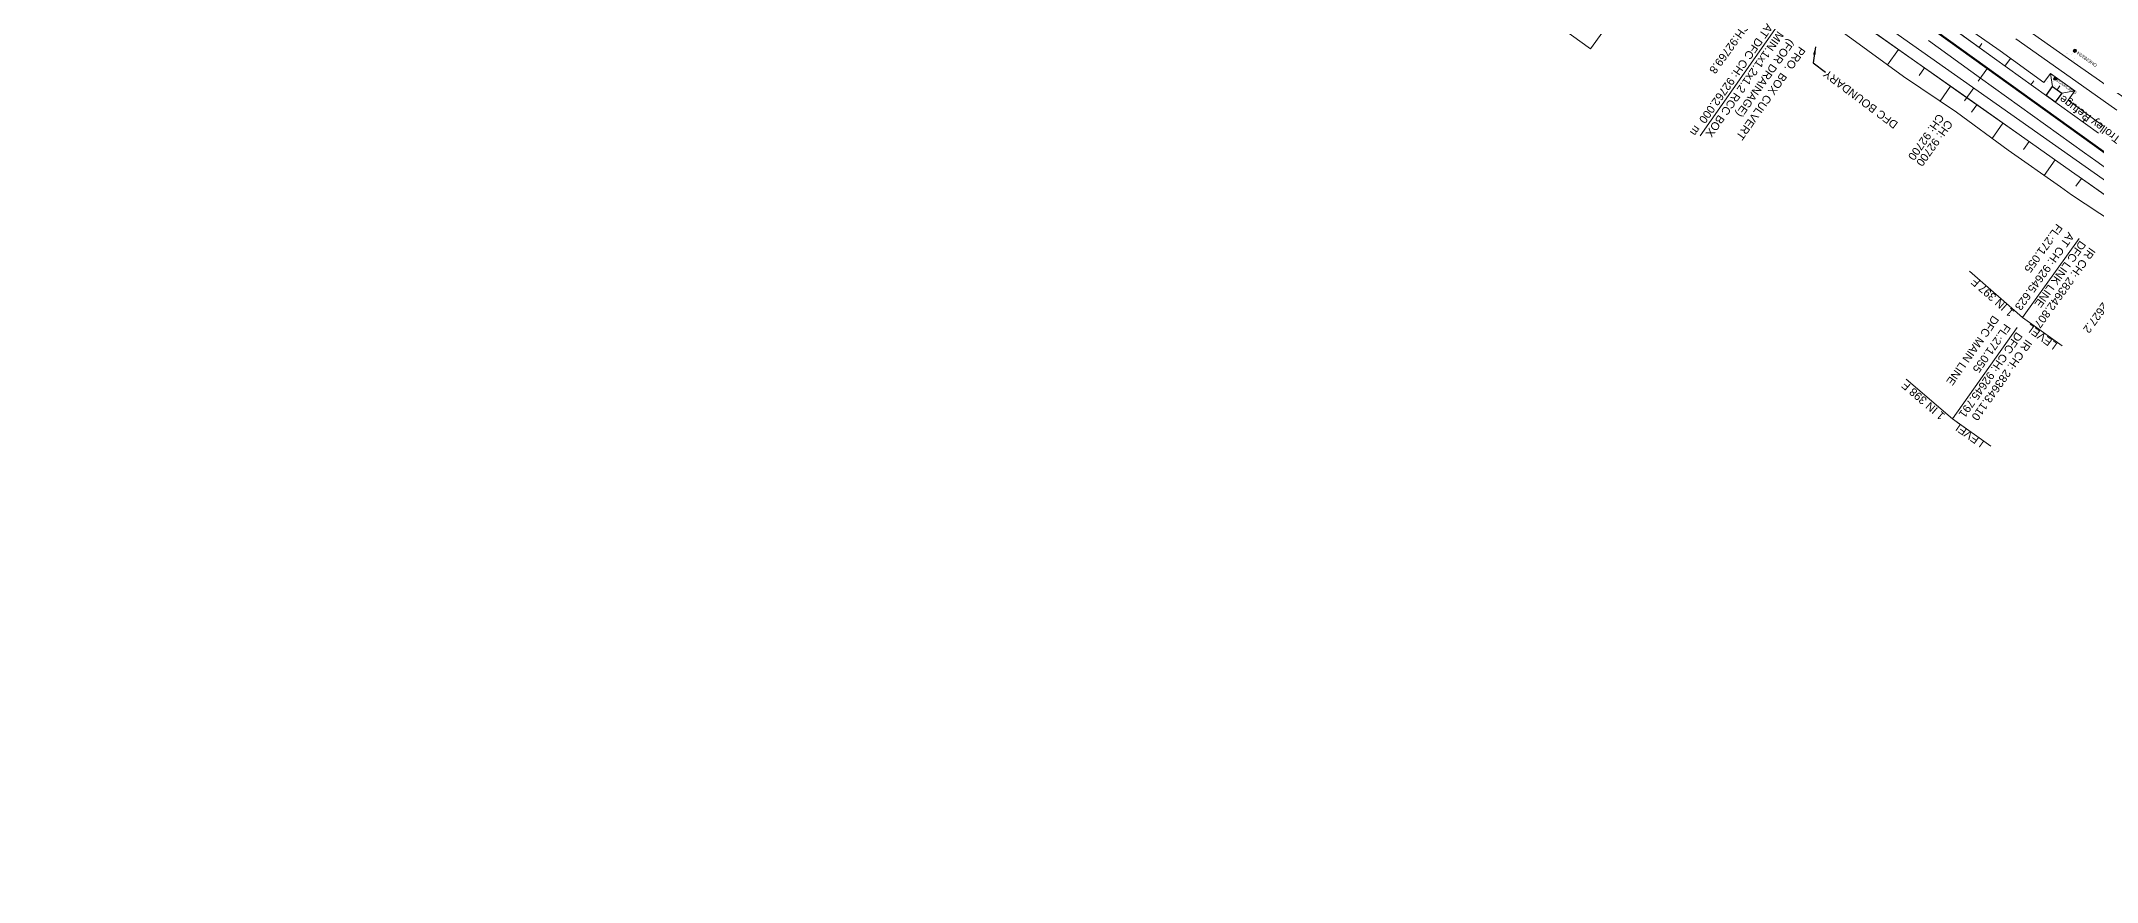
# Model space of a CAD drawing. Header units: metres. Extents: x 644418 to 1306172, y 3366650 to 6747308.
# Drawn here: x 657333 to 657976, y 3369874 to 3370137 of the extents above; entities that cross this region are included whole.
import ezdxf
from ezdxf.enums import TextEntityAlignment as Align

# ---------------------------------------------------------------- set-up
doc = ezdxf.new("R2010")
doc.units = ezdxf.units.M
doc.header["$MEASUREMENT"] = 0
doc.linetypes.add('CENTER', pattern=[2, 1.25, -0.25, 0.25, -0.25])
for name, color, linetype in [('ADDITIONAL CURVEL', 1, 'Continuous'), ('C-ROAD-CNTR-N', 92, 'Continuous'), ('DFCC Boundary', 6, 'CENTER'), ('PROPOSED DFCC FORMATION LINE', 187, 'Continuous'), ('PROPOSED FORMATION LINE - Connecting line', 187, 'Continuous'), ('Trolley Refuse', 10, 'Continuous')]:
    doc.layers.add(name, color=color, linetype=linetype)
for name, color, linetype, lineweight in [('Existing IR Track', 143, 'Continuous', 0), ('OHE MAST', 8, 'Continuous', 0), ('OHE MAST TEXT', 8, 'Continuous', 0), ('Prop TPTC Connecting line', 10, 'Continuous', 0), ('PROP-DFC Connecting line', 1, 'Continuous', 0), ('Proposed Chainage', 10, 'Continuous', 0), ('Proposed Chainages Connecting line', 10, 'Continuous', 0), ('Proposed Curve_Details Connecting line', 10, 'Continuous', 0), ('PROPOSED DFCC TOE LINE', 239, 'Continuous', 0), ('PROPOSED DFCC TOE LINE - Connecting line', 239, 'Continuous', 0), ('PROPOSED DFCC TOE SLOPES', 239, 'Continuous', 0), ('PROPOSED DFCC TOE SLOPES - Connecting line', 239, 'Continuous', 0), ('PROPOSED DFCC TRACK', 1, 'Continuous', 0), ('PROPOSED GRADES IN PLAN', 10, 'Continuous', 0), ('PROPOSED GRADES IN PLAN FOR LINK LINE', 10, 'Continuous', 0)]:
    doc.layers.add(name, color=color, linetype=linetype, lineweight=lineweight)
doc.styles.get("Standard").update_dxf_attribs({"font": 'arial.ttf'})
doc.styles.add('Style-Arial', font='arial.ttf')
doc.dimstyles.new('ISO-25', dxfattribs={"dimtxt": 2.5, "dimasz": 2.5, "dimexe": 1.25, "dimexo": 0.625, "dimtad": 1, "dimtxsty": 'Standard', "dimcen": 2.5, "dimadec": 0, "dimazin": 0, "dimtfac": 1, "dimtmove": 0, "dimatfit": 3, "dimfxl": 1, "dimarcsym": 0})

# ---------------------------------------------------------------- blocks, each defined once
blk = doc.blocks.new('OHE MAST')
h = blk.add_hatch(color=256)
edge = h.paths.add_edge_path()
edge.add_arc((0, 0), 0.514, 0, 360)
at = {"const_width": 0.01, "flags": 128}
for points in [[(1.5, 3.5), (1.5, 2), (-1.5, 2), (-1.5, 3.5)], [(0, 2), (0, 0)]]:
    blk.add_lwpolyline(points, dxfattribs=at)
blk.add_circle((0, 0), 0.514)

msp = doc.modelspace()

# ---------------------------------------------------------------- linework, layer by layer
at = {"layer": 'ADDITIONAL CURVEL', "color": 1, "linetype": 'Continuous', "lineweight": 0, "flags": 128}
msp.add_lwpolyline([(657895.8289, 3370170.3384), (657851.7829, 3370107.6168)], dxfattribs=at)
at = {"layer": 'C-ROAD-CNTR-N', "color": 4, "linetype": 'Continuous', "lineweight": 50, "flags": 128}
msp.add_lwpolyline([(658000.7124, 3370086.1785), (657884.9972, 3370169.5125)], dxfattribs=at)
at = {"layer": 'Existing IR Track', "flags": 128}
for points in [[(657952.8964, 3370141.5552), (657969.7047, 3370129.747), (657984.5434, 3370119.327)], [(657950.4491, 3370137.9026), (657967.483, 3370125.9393), (657982.0892, 3370115.6643)]]:
    msp.add_lwpolyline(points, dxfattribs=at)
at = {"layer": 'PROP-DFC Connecting line', "color": 12, "linetype": 'Continuous', "lineweight": 0, "flags": 128}
msp.add_lwpolyline([(658000.7126, 3370086.1784), (657884.9972, 3370169.5125), (657882.9685, 3370170.9735), (657880.9398, 3370172.4344), (657878.911, 3370173.8952), (657876.882, 3370175.3558), (657874.8529, 3370176.8161), (657872.8235, 3370178.2761), (657870.7939, 3370179.7358), (657868.7639, 3370181.195, 0.00226771), (657794.8647, 3370233.7958), (657792.8212, 3370235.2361), (657790.7775, 3370236.6759), (657788.7334, 3370238.1153), (657786.6892, 3370239.5543), (657784.6447, 3370240.9932), (657782.6002, 3370242.4318), (657780.5555, 3370243.8703), (657778.5107, 3370245.3088), (656518.9277, 3371131.4062)], format="xyb", dxfattribs=at)
at = {"layer": 'Proposed Chainage', "lineweight": 0, "flags": 128}
msp.add_lwpolyline([(657934.4377, 3370118.5116), (657937.3186, 3370122.5983)], dxfattribs=at)
at = {"layer": 'Proposed Chainages Connecting line', "lineweight": 0, "flags": 128}
msp.add_lwpolyline([(657938.7182, 3370124.663), (657941.6401, 3370128.7203)], dxfattribs=at)
at = {"layer": 'Proposed Curve_Details Connecting line'}
msp.add_lwpolyline([(657837.3523, 3370162.228), (657817.535, 3370134.8059), (657789.3221, 3370155.1947), (657809.1395, 3370182.6168)], close=True, dxfattribs=at)
at = {"layer": 'PROPOSED DFCC FORMATION LINE', "lineweight": 0, "flags": 128}
for points in [[(657984.1691, 3370084.9225), (657971.2623, 3370094.0209), (657967.8225, 3370096.4458), (657951.4758, 3370107.9691), (657935.1291, 3370119.4924), (657918.7825, 3370131.0157), (657902.4358, 3370142.539)], [(657984.1979, 3370084.9634), (657971.2911, 3370094.0618), (657967.8513, 3370096.4867), (657951.5046, 3370108.01), (657935.1579, 3370119.5333), (657918.8113, 3370131.0566), (657902.4646, 3370142.5799)], [(657976.2904, 3370108.3876), (657960.061, 3370120.0755), (657943.8316, 3370131.7633), (657927.6022, 3370143.4512)]]:
    msp.add_lwpolyline(points, dxfattribs=at)
at = {"layer": 'PROPOSED DFCC TOE LINE', "lineweight": 0, "flags": 128}
msp.add_lwpolyline([(658022.8948, 3370048.8641), (658012.9812, 3370056.37), (657997.3815, 3370068.9529), (657984.4632, 3370078.0351), (657981.0216, 3370080.4575), (657967.8538, 3370089.1856), (657964.4389, 3370091.6459), (657948.0527, 3370103.1132), (657931.9639, 3370115.0022), (657915.3553, 3370126.1541), (657899.2, 3370137.9488), (657882.9491, 3370149.608), (657874.2383, 3370155.4476)], dxfattribs=at)
at = {"layer": 'PROPOSED DFCC TOE LINE - Connecting line', "lineweight": 0, "flags": 128}
msp.add_lwpolyline([(657929.1478, 3370145.5974), (657945.5565, 3370134.1585), (657959.2612, 3370124.2764), (657961.2983, 3370127.1051), (657968.8893, 3370121.6382), (657966.8217, 3370118.7672), (657977.9141, 3370110.6422)], dxfattribs=at)
at = {"layer": 'PROPOSED DFCC TOE SLOPES', "linetype": 'Continuous', "lineweight": 0, "flags": 128}
for points in [[(657913.7622, 3370134.6158), (657910.3654, 3370129.7971)], [(657921.9356, 3370128.8542), (657920.2326, 3370126.4384)], [(657930.1089, 3370123.0925), (657926.8339, 3370118.4467)], [(657938.2822, 3370117.3308), (657936.6606, 3370115.0304)], [(657946.4556, 3370111.5692), (657943.0833, 3370106.7854)], [(657954.6289, 3370105.8075), (657952.9067, 3370103.3645)], [(657962.8022, 3370100.0459), (657959.3776, 3370095.1878)], [(657970.9756, 3370094.2842), (657969.258, 3370091.8478)]]:
    msp.add_lwpolyline(points, dxfattribs=at)
at = {"layer": 'PROPOSED DFCC TOE SLOPES - Connecting line', "linetype": 'Continuous', "lineweight": 0, "flags": 128}
for points in [[(657938.9753, 3370135.2607), (657939.8109, 3370136.421)], [(657947.09, 3370129.4168), (657948.8135, 3370131.81)], [(657961.963, 3370123.0189), (657961.2983, 3370127.1051)], [(657955.2047, 3370123.5728), (657956.0647, 3370124.767)], [(657963.3831, 3370121.9962), (657964.2431, 3370123.1904)], [(657964.8031, 3370120.9735), (657968.8893, 3370121.6382)], [(657971.4341, 3370111.885), (657972.26, 3370113.0318)]]:
    msp.add_lwpolyline(points, dxfattribs=at)
at = {"layer": 'PROPOSED DFCC TRACK', "color": 12, "flags": 128}
msp.add_lwpolyline([(658289.6175, 3369874.2512), (657836.5764, 3370193.6147), (657834.533, 3370195.0552), (657832.4896, 3370196.4955), (657830.4462, 3370197.9357), (657828.4026, 3370199.3757), (657826.3588, 3370200.8155), (657824.3148, 3370202.2549), (657822.2705, 3370203.694), (657820.2259, 3370205.1326, 0.0018521), (657759.4746, 3370247.5317), (657757.4191, 3370248.9547), (657755.3632, 3370250.3772), (657753.3071, 3370251.7993), (657751.2508, 3370253.221), (657749.1943, 3370254.6426), (657747.1376, 3370256.0639), (657745.0809, 3370257.4851), (657743.0241, 3370258.9062), (656537.4002, 3371091.9218)], format="xyb", dxfattribs=at)
at = {"layer": 'PROPOSED FORMATION LINE - Connecting line', "lineweight": 0, "flags": 128}
for points in [[(657976.3197, 3370108.4282), (657960.0902, 3370120.116), (657943.8608, 3370131.8039), (657927.6314, 3370143.4918)], [(657988.1369, 3370090.6137), (657975.459, 3370099.7439), (657971.9075, 3370102.3016), (657955.6781, 3370113.9894), (657939.4487, 3370125.6773), (657923.2192, 3370137.3652)]]:
    msp.add_lwpolyline(points, dxfattribs=at)
at = {"layer": 'PROPOSED GRADES IN PLAN', "linetype": 'Continuous', "lineweight": 0}
msp.add_line((657950.8647, 3370047.6447), (657930.699, 3370019.038), dxfattribs=at)
at = {"layer": 'PROPOSED GRADES IN PLAN', "linetype": 'Continuous', "lineweight": 0, "flags": 128}
msp.add_lwpolyline([(657942.6923, 3370010.5835), (657930.699, 3370019.038), (657916.2022, 3370031.5138)], dxfattribs=at)
at = {"layer": 'PROPOSED GRADES IN PLAN FOR LINK LINE', "linetype": 'Continuous', "lineweight": 0}
msp.add_line((657970.2805, 3370075.4414), (657952.5346, 3370050.7999), dxfattribs=at)
at = {"layer": 'PROPOSED GRADES IN PLAN FOR LINK LINE', "linetype": 'Continuous', "lineweight": 0, "flags": 128}
msp.add_lwpolyline([(657964.9328, 3370041.8711), (657952.5346, 3370050.7999), (657936.0049, 3370065.3178)], dxfattribs=at)
at = {"layer": 'Trolley Refuse'}
msp.add_lwpolyline([(657961.963, 3370123.0189), (657964.8031, 3370120.9735), (657962.7578, 3370118.1334), (657959.9176, 3370120.1787)], close=True, dxfattribs=at)

# ---------------------------------------------------------------- block references
at = {"layer": 'OHE MAST', "color": 2, "rotation": 143.3908318566117}
for p in [(657968.927, 3370134.205), (657962.796, 3370125.467)]:
    msp.add_blockref('OHE MAST', p, dxfattribs=at)

# ---------------------------------------------------------------- texts
at = {"layer": 'ADDITIONAL CURVEL', "color": 1, "insert": (657884.9181, 3370134.2912), "char_height": 2.5, "attachment_point": 1, "rotation": 234.818733, "style": 'Style-Arial'}
msp.add_mtext_dynamic_manual_height_columns('PRO.^IBOX CULVERT\\P(FOR DRAINAGE)\\PMIN.1x1.2x1.2 RCC BOX\\PAT DFC CH: {\\fArial|b0|i0|c0|p34;92762.000\\fArial|b0|i0|c0|p39;\\C256; \\fArial|b0|i0|c0|p34;\\C10; m}', width=50.622855, gutter_width=2.5, heights=[0], dxfattribs=at)
at = {"layer": 'DFCC Boundary', "linetype": 'Continuous', "ltscale": 5}
msp.add_text('DFC BOUNDARY', height=2.5, rotation=143.0599172, dxfattribs=at).set_placement((657913.8752, 3370111.6214))
at = {"layer": 'OHE MAST TEXT'}
for s, p in [('OHE283/24', (657972.6749, 3370131.5588)), ('OHE283/23', (657966.3407, 3370123.0238))]:
    msp.add_text(s, height=1, rotation=145, dxfattribs=at).set_placement(p, align=Align.MIDDLE_CENTER)
at = {"layer": 'Prop TPTC Connecting line', "lineweight": 0, "char_height": 2.5, "attachment_point": 4, "rotation": 234.2398872, "line_spacing_factor": 0.6, "style": 'Style-Arial'}
for s, insert in [('TTP1 AT CH:92769.8', (657875.1265, 3370154.7157)), ('TTP2 AT CH:92627.2', (657991.9467, 3370073.5896))]:
    msp.add_mtext(s, dxfattribs=dict(at, insert=insert))
at = {"layer": 'Proposed Chainage', "lineweight": 0, "insert": (657927.2483, 3370114.0247), "char_height": 2.5, "attachment_point": 4, "rotation": 234.818733, "line_spacing_factor": 0.6, "style": 'Style-Arial'}
msp.add_mtext('CH: 92700', dxfattribs=at)
at = {"layer": 'Proposed Chainages Connecting line', "lineweight": 0, "insert": (657929.9523, 3370112.0742), "char_height": 2.5, "attachment_point": 4, "rotation": 234.2398872, "line_spacing_factor": 0.6, "style": 'Style-Arial'}
msp.add_mtext('CH: 92700', dxfattribs=at)
at = {"layer": 'PROPOSED GRADES IN PLAN', "linetype": 'Continuous', "lineweight": 0, "char_height": 2.5, "style": 'Style-Arial'}
for s, insert, attachment_point, rotation, line_spacing_factor in [('{\\C1;DFC CH: 92645.791\\PFL:271.055\\P}DFC MAIN LINE', (657948.0255, 3370048.3163), 4, 234.818733, 1.08), ('1 IN 398 F', (657928.5435, 3370020.4072), 7, 139.2849405, 0.84), ('LEVEL', (657931.9613, 3370018.2576), 9, 144.818733, 0.84)]:
    msp.add_mtext(s, dxfattribs=dict(at, insert=insert, attachment_point=attachment_point, rotation=rotation, line_spacing_factor=line_spacing_factor))
at = {"layer": 'PROPOSED GRADES IN PLAN', "color": 7, "linetype": 'Continuous', "lineweight": 0, "insert": (657954.7072, 3370043.4211), "char_height": 2.5, "attachment_point": 4, "rotation": 234.818733, "line_spacing_factor": 1.08, "style": 'Style-Arial'}
msp.add_mtext('IR CH: 283643.110', dxfattribs=at)
at = {"layer": 'PROPOSED GRADES IN PLAN FOR LINK LINE', "linetype": 'Continuous', "lineweight": 0, "char_height": 2.5, "style": 'Style-Arial'}
for s, insert, attachment_point, rotation, line_spacing_factor in [('DFC LINK LINE \\PAT CH: 92645.623\\PFL:271.055', (657967.9105, 3370076.9354), 4, 234.2398872, 1.08), ('1 IN 397 F', (657950.1705, 3370052.6544), 7, 138.7074828, 0.84), ('LEVEL', (657954.8716, 3370048.9115), 9, 144.2398872, 0.84)]:
    msp.add_mtext(s, dxfattribs=dict(at, insert=insert, attachment_point=attachment_point, rotation=rotation, line_spacing_factor=line_spacing_factor))
at = {"layer": 'PROPOSED GRADES IN PLAN FOR LINK LINE', "color": 7, "linetype": 'Continuous', "lineweight": 0, "insert": (657974.5296, 3370072.2054), "char_height": 2.5, "attachment_point": 4, "rotation": 234.2398872, "line_spacing_factor": 1.08, "style": 'Style-Arial'}
msp.add_mtext('IR CH: 283642.807', dxfattribs=at)
at = {"layer": 'Trolley Refuse', "style": 'Style-Arial'}
msp.add_text('Trolley Refuge', height=2.5, rotation=143.6668146, dxfattribs=at).set_placement((657983.4815, 3370107.0093))

# ---------------------------------------------------------------- leaders
at = {"layer": 'DFCC Boundary', "linetype": 'Continuous', "lineweight": 0, "ltscale": 5}
msp.add_leader([(657887.8952, 3370135.458), (657887.1012, 3370130.4425), (657891.0004, 3370127.5106)], dimstyle='ISO-25', override={"dimtxt": 0.5, "dimtad": 0}, dxfattribs=at)

doc.saveas('drawing.dxf')
